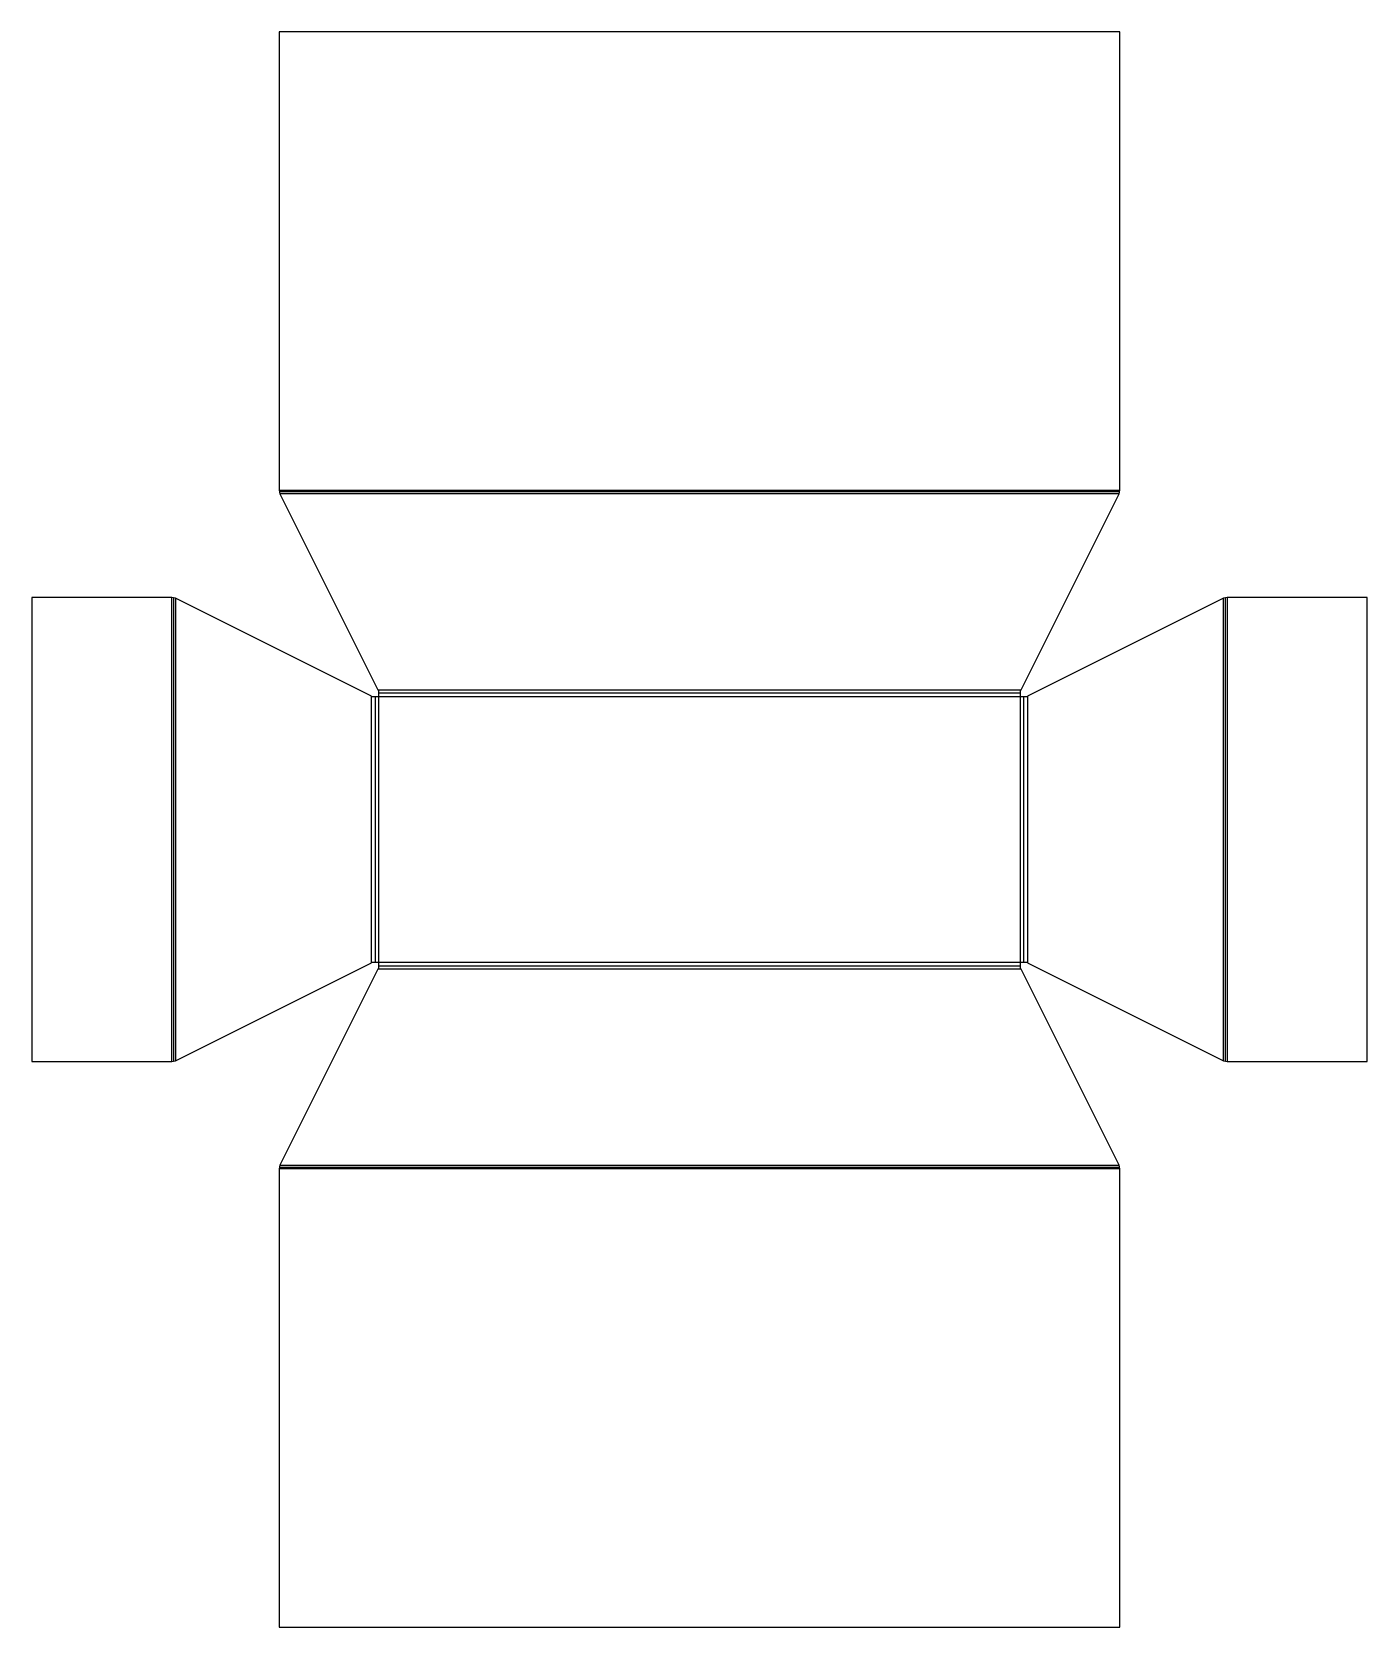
# Model space of a CAD drawing. Header units: millimetres. Extents: x -105 to 462, y 0 to 678.
import ezdxf

# ---------------------------------------------------------------- set-up
doc = ezdxf.new("R2010")
doc.units = ezdxf.units.MM

msp = doc.modelspace()

# ---------------------------------------------------------------- linework, layer by layer
at = {"layer": 'BEND'}
for p, q in [((357.04, 482.25), (0.13, 482.25)), ((-44.83, 437.29), (-44.83, 240.38)), ((402, 240.38), (402, 437.29)), ((40.73, 395.19), (40.73, 282.48)), ((314.94, 396.7), (42.23, 396.7)), ((316.45, 282.48), (316.45, 395.19)), ((42.23, 280.98), (314.94, 280.98)), ((0.13, 195.42), (357.04, 195.42))]:
    msp.add_line(p, q, dxfattribs=at)
at = {"layer": 'BEND_EXTENT'}
for p, q in [((0, 483.01), (357.17, 483.01)), ((356.9, 481.5), (0.27, 481.5)), ((-45.59, 240.25), (-45.59, 437.42)), ((-44.08, 437.15), (-44.08, 240.52)), ((401.25, 240.52), (401.25, 437.15)), ((402.76, 437.42), (402.76, 240.25)), ((39.22, 282.48), (39.22, 395.19)), ((42.23, 398.2), (314.94, 398.2)), ((317.95, 395.19), (317.95, 282.48)), ((314.94, 279.47), (42.23, 279.47)), ((357.17, 194.66), (0, 194.66)), ((0.27, 196.17), (356.9, 196.17))]:
    msp.add_line(p, q, dxfattribs=at)
msp.add_lwpolyline([(314.94, 282.48), (314.94, 395.19), (42.23, 395.19), (42.23, 282.48)], close=True, dxfattribs=at)
at = {"layer": 'OUTER_PROFILES'}
msp.add_lwpolyline([(0, 483.01), (0.27, 481.5), (41.92, 398.2), (42.23, 398.2), (42.23, 395.19), (39.22, 395.19), (39.22, 395.51), (-44.08, 437.15), (-45.59, 437.42), (-105.05, 437.42), (-105.05, 240.25), (-45.59, 240.25), (-44.08, 240.52), (39.22, 282.17), (39.22, 282.48), (42.23, 282.48), (42.23, 279.47), (41.92, 279.47), (0.27, 196.17), (0, 194.66), (0, 0), (357.17, 0), (357.17, 194.66), (356.9, 196.17), (315.26, 279.47), (314.94, 279.47), (314.94, 282.48), (317.95, 282.48), (317.95, 282.17), (401.25, 240.52), (402.76, 240.25), (462.22, 240.25), (462.22, 437.42), (402.76, 437.42), (401.25, 437.15), (317.95, 395.51), (317.95, 395.19), (314.94, 395.19), (314.94, 398.2), (315.26, 398.2), (356.9, 481.5), (357.17, 483.01), (357.17, 677.67), (0, 677.67)], close=True, dxfattribs=at)

doc.saveas('drawing.dxf')
